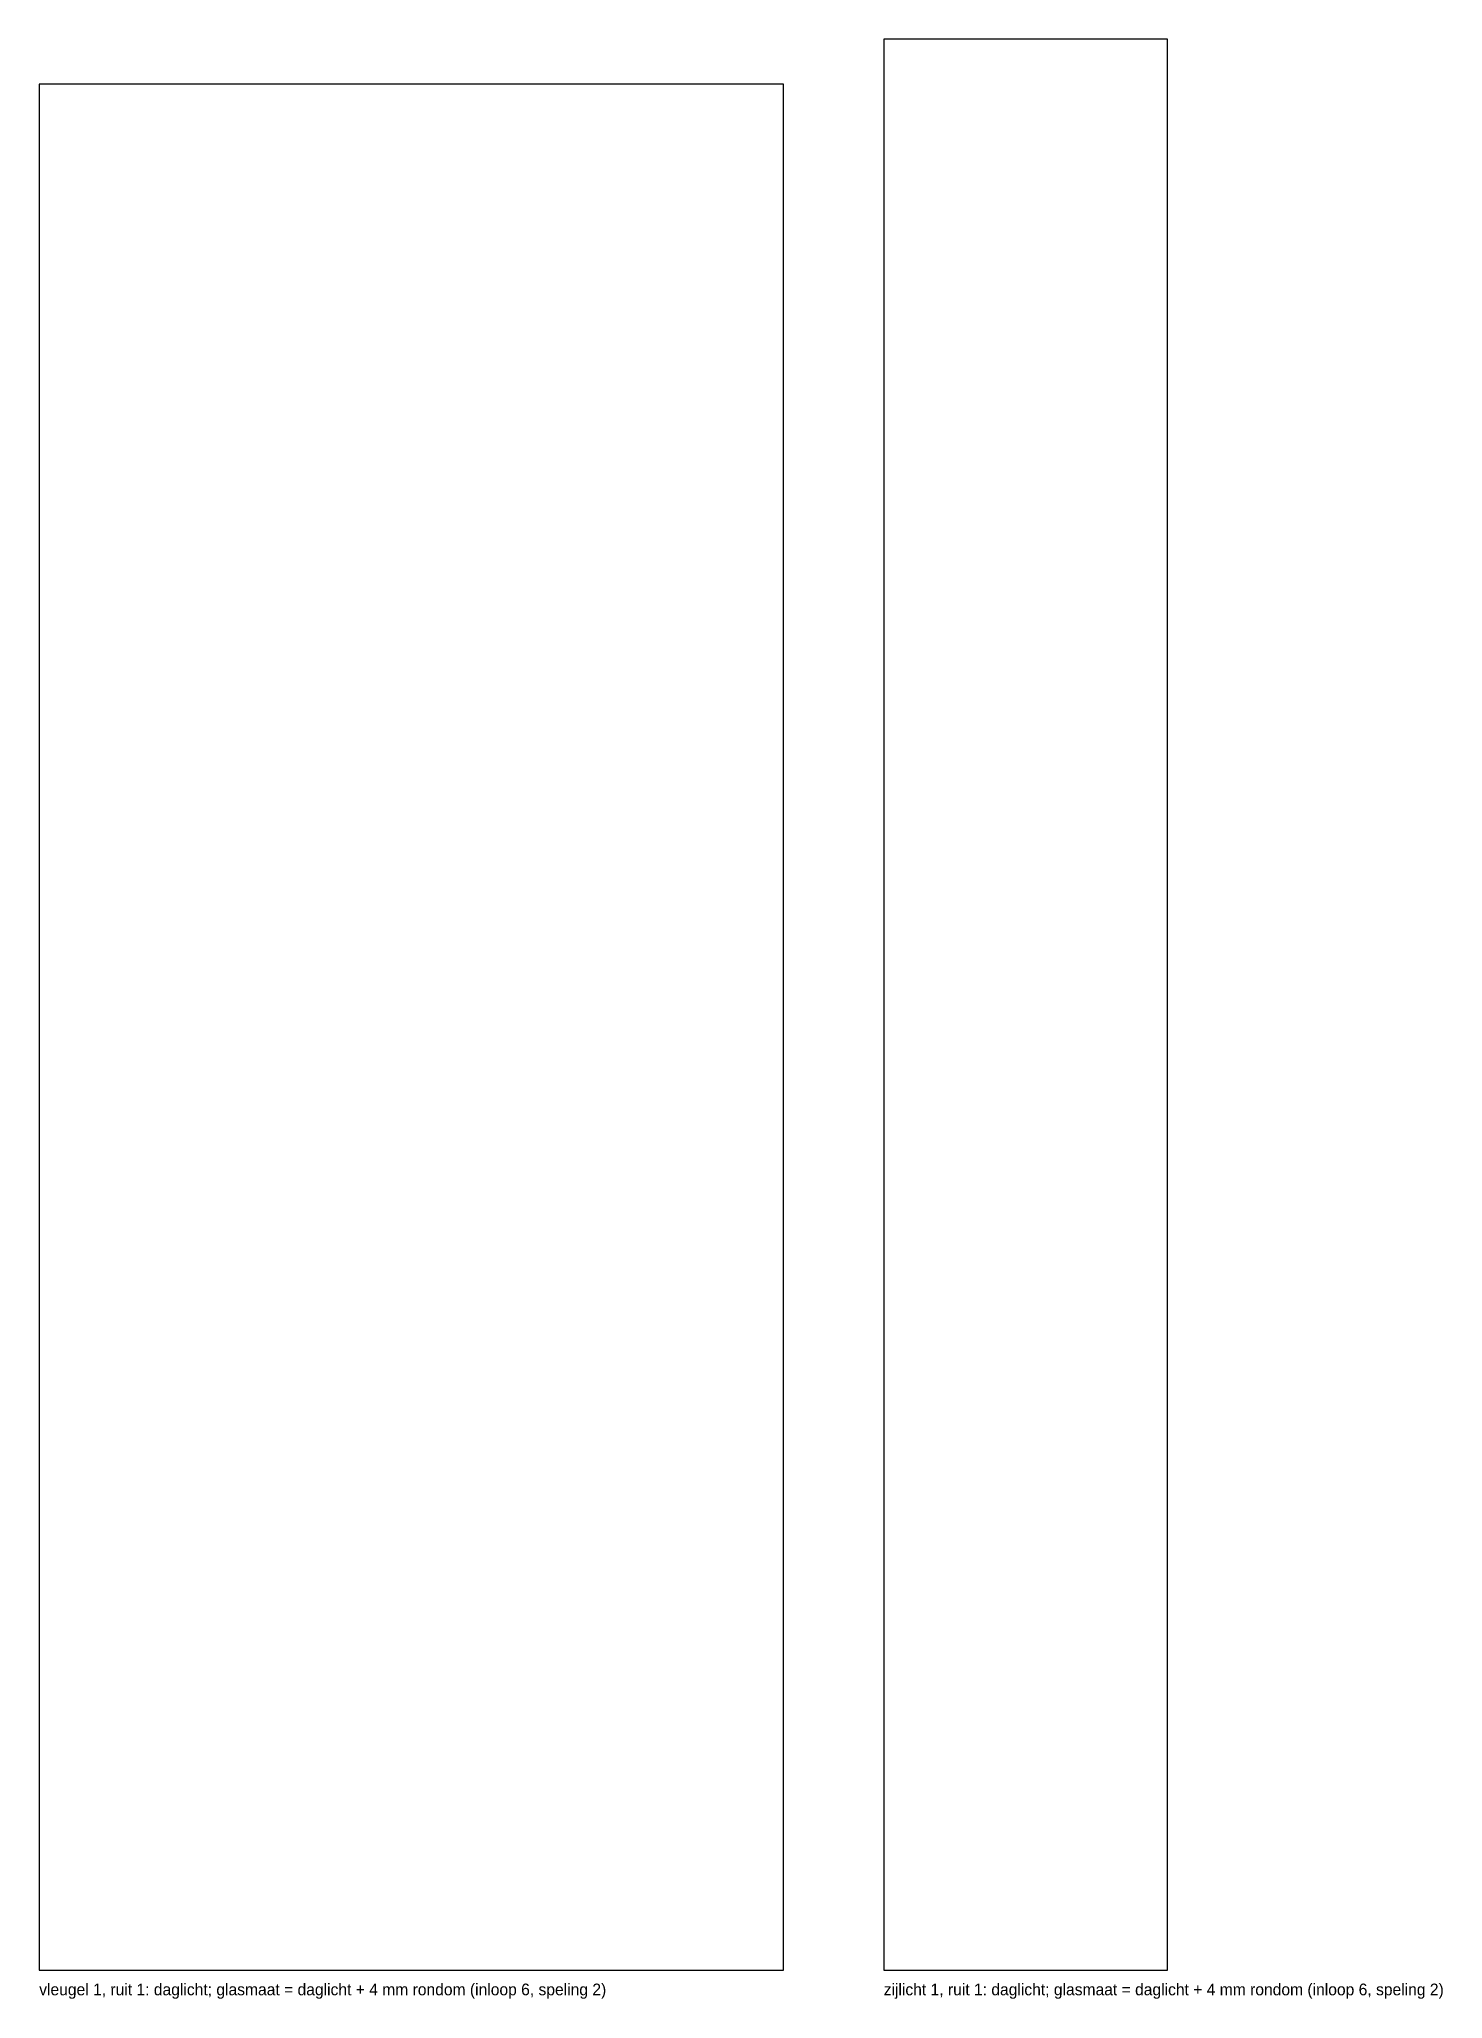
# Model space of a CAD drawing. Header units: millimetres. Extents: x 0 to 1682, y -34 to 2315.
import ezdxf

# ---------------------------------------------------------------- set-up
doc = ezdxf.new("R2010")
doc.units = ezdxf.units.MM

msp = doc.modelspace()

# ---------------------------------------------------------------- linework, layer by layer
at = {"layer": 'DAGLICHT'}
for p, q in [((1352, 2315), (1012, 2315)), ((1012, 2315), (1012, 0)), ((1352, 0), (1352, 2315)), ((892, 2261), (0, 2261)), ((0, 2261), (0, 0)), ((892, 0), (892, 2261)), ((0, 0), (892, 0)), ((1012, 0), (1352, 0))]:
    msp.add_line(p, q, dxfattribs=at)

# ---------------------------------------------------------------- texts
at = {"layer": 'TEKST'}
for s, p in [('vleugel 1, ruit 1: daglicht; glasmaat = daglicht + 4 mm rondom (inloop 6, speling 2)', (0, -30)), ('zijlicht 1, ruit 1: daglicht; glasmaat = daglicht + 4 mm rondom (inloop 6, speling 2)', (1012, -30))]:
    msp.add_text(s, height=14, dxfattribs=at).set_placement(p)

doc.saveas('drawing.dxf')
